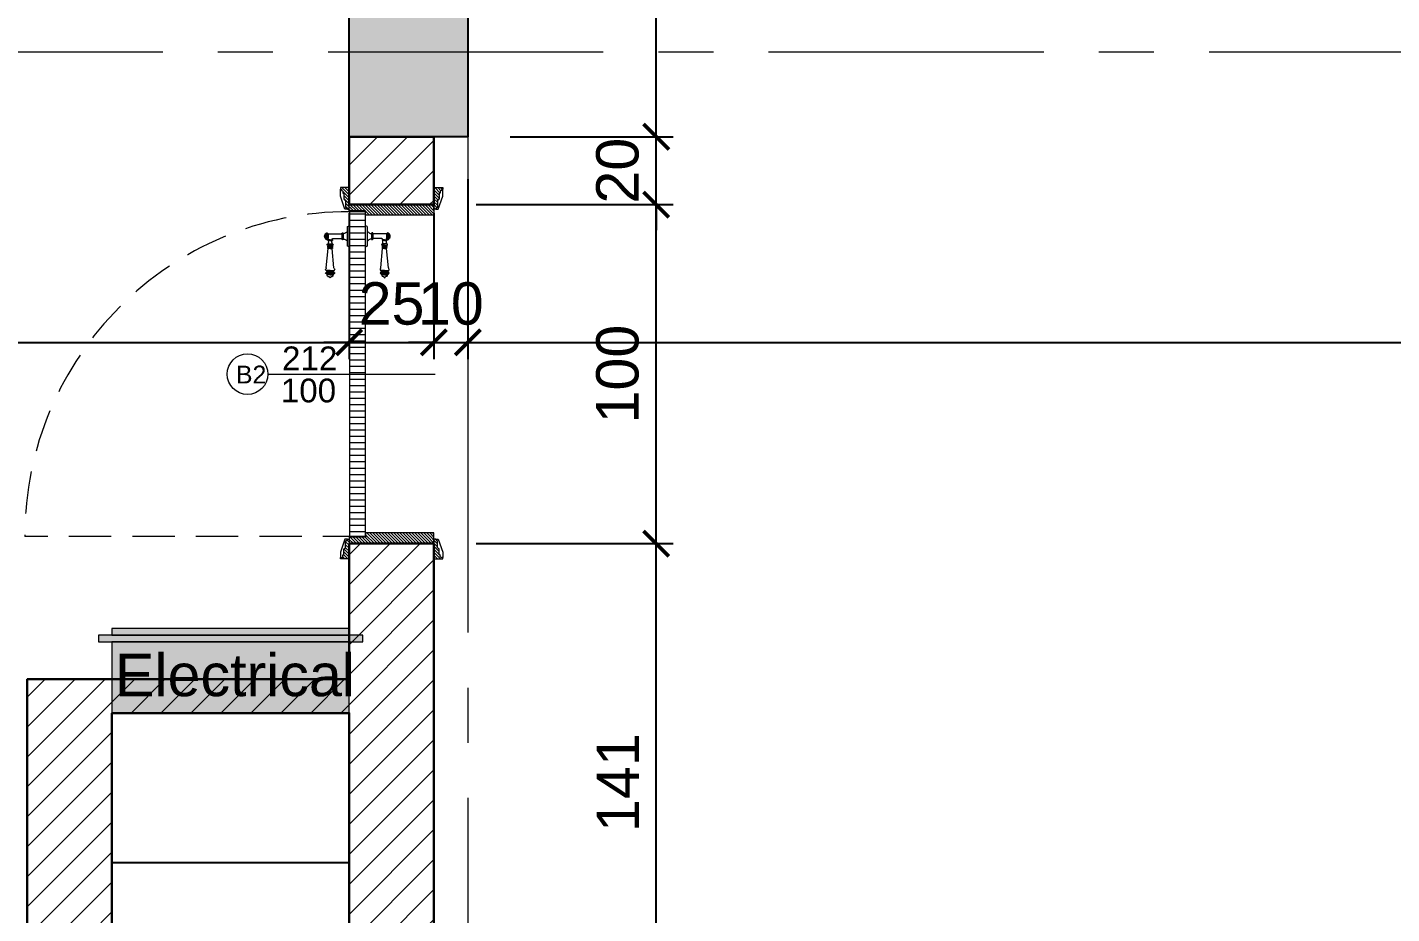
# Model space of a CAD drawing. Header units: centimetres. Extents: x 60496 to 66049, y -55119 to -48212.
# Drawn here: x 62523 to 62925.6, y -51526.5 to -51265.1 of the extents above; entities that cross this region are included whole.
import ezdxf

# ---------------------------------------------------------------- set-up
doc = ezdxf.new("R2010")
doc.units = ezdxf.units.CM
doc.header["$LTSCALE"] = 50
doc.header["$MEASUREMENT"] = 0
for name, pattern in [('AXES', [2, 1.25, -0.25, 0.25, -0.25]), ('CACHE', [0.375, 0.25, -0.125]), ('CONTINU', [0])]:
    doc.linetypes.add(name, pattern=pattern)
doc.layers.get('0').update_dxf_attribs({"color": 8})
for name, color, linetype in [('AXES', 10, 'AXES'), ('BETON COUPE', 3, 'CONTINU'), ('BETON TRAME', 252, 'Continuous'), ('BORD', 5, 'Continuous'), ('COTE 50ème', 1, 'Continuous'), ('TEXTE', 7, 'Continuous')]:
    doc.layers.add(name, color=color, linetype=linetype)
for name, color, linetype, lineweight in [('BETON HACHURE', 253, 'Continuous', 13), ('door', 44, 'Continuous', 5), ('KASETAT_Pen_No__22', 8, 'Continuous', 50), ('MACONNERIE COUPE', 7, 'Continuous', 30), ('MACONNERIE HACHURE', 253, 'Continuous', 13)]:
    doc.layers.add(name, color=color, linetype=linetype, lineweight=lineweight)
doc.layers.add('KASETAT_Pen_No__176', color=7, linetype='Continuous', lineweight=15, true_color=0x93a0c6)
doc.styles.add('GENERATED_STYLE_1', font='arial.ttf')
doc.styles.add('RS_TEXT_1.50', font='arial.ttf', dxfattribs={"height": 12.5})
doc.styles.add('RS_TXT_50', font='arial.ttf', dxfattribs={"height": 12.5})
doc.dimstyles.new('RS_50CM_LINEAIRE', dxfattribs={"dimscale": 5, "dimtxt": 12.5, "dimasz": 1.5, "dimexe": 1, "dimexo": 2.5, "dimgap": 1, "dimtad": 1, "dimdec": 1, "dimrnd": 0.5, "dimdsep": 46, "dimtxsty": 'RS_TXT_50', "dimblk1": 'ARCHTICK', "dimblk2": 'ARCHTICK', "dimsah": 1, "dimcen": 2.5, "dimdle": 1, "dimclrt": 4, "dimadec": 0, "dimazin": 2, "dimtfac": 1, "dimtdec": 1, "dimtix": 1, "dimtmove": 2, "dimatfit": 3, "dimfxl": 1, "dimtolj": 1, "dimtzin": 0, "dimarcsym": 0})

# ---------------------------------------------------------------- blocks, each defined once
blk = doc.blocks.new('A$Ce9568e5d')
at = {"layer": 'AXES', "lineweight": 5, "ltscale": 1.3}
for p, q in [((35, 1580), (35, -1344.97)), ((3195, -410), (-1985, -410))]:
    blk.add_line(p, q, dxfattribs=at)
blk = doc.blocks.new('door900')
at = {"color": 0}
for p, q in [((-9.3, 67.7), (9.3, 67.7)), ((9.3, 65.2), (-9.3, 65.2)), ((-6.8, 71.5), (-6.8, 70.2)), ((-5.5, 71.5), (-6.8, 71.5)), ((-6.8, 70.2), (6.8, 70.2)), ((-6.8, 62.7), (-6.8, 24)), ((-6.8, 62.7), (6.8, 62.7)), ((-5.5, 71.5), (5.5, 71.5)), ((5.5, 71.5), (6.8, 71.5)), ((6.8, 71.5), (6.8, 70.2)), ((8.7, 62.7), (6.8, 62.7)), ((6.8, 49.1), (6.8, 24)), ((8.7, 50.9), (8.7, 50.9)), ((10.5, 56.8), (10.5, 62.5)), ((10.5, 56.8), (10.5, 51.1)), ((12.7, 56.8), (12.7, 62.5)), ((12.7, 56.8), (12.7, 51.1)), ((22.5, 63.8), (22.5, 49.8)), ((26.5, 56.8), (26.5, 63.8)), ((26.5, 63.8), (29.1, 63.8)), ((26.5, 63.8), (29.1, 63.8)), ((26.5, 56.8), (26.5, 49.8)), ((26.5, 49.8), (29.1, 49.8)), ((26.5, 49.8), (29.1, 49.8)), ((29.1, 63.8), (29.1, 62.8)), ((29.1, 62.8), (29.1, 56.8)), ((29.1, 50.8), (29.1, 56.8)), ((29.1, 50.8), (29.1, 49.8)), ((29.1, 49.8), (29.1, 49.8)), ((31.1, 62.8), (31.1, 56.8)), ((31.1, 50.8), (31.1, 56.8)), ((34.1, 56.8), (34.1, 62.8)), ((34.1, 62.8), (34.1, 56.8)), ((34.1, 50.8), (34.1, 56.8)), ((34.1, 56.8), (34.1, 50.8)), ((92.8, 68.1), (36.2, 62.8)), ((36.2, 56.8), (36.2, 62.8)), ((36.2, 56.8), (36.2, 50.8)), ((92.8, 45.5), (36.2, 50.8)), ((101.2, 67.3), (103.2, 68)), ((101.2, 56.8), (101.2, 67.3)), ((101.2, 56.8), (101.2, 46.3)), ((101.2, 46.3), (103.2, 45.7)), ((103.2, 68), (103.2, 67.7)), ((103.2, 56.8), (103.2, 68)), ((103.2, 56.8), (103.2, 46.3)), ((103.2, 45.9), (103.2, 45.7)), ((106.5, 68), (105.5, 67.3)), ((105.5, 56.8), (105.5, 67.3)), ((105.5, 56.8), (105.5, 46.3)), ((106.5, 45.7), (105.5, 46.3)), ((106.5, 56.8), (106.5, 68)), ((106.5, 56.8), (106.5, 45.7)), ((110.7, 68), (111.8, 67.3)), ((110.7, 56.8), (110.7, 68)), ((110.7, 56.8), (110.7, 45.7)), ((110.7, 45.7), (111.8, 46.3)), ((111.8, 56.8), (111.8, 67.3)), ((111.8, 66.2), (113.3, 66.2)), ((111.8, 56.8), (111.8, 46.3)), ((111.8, 47.5), (113.3, 47.5)), ((113.3, 56.8), (113.3, 66.2)), ((113.3, 56.8), (113.3, 47.5)), ((120.5, 56.8), (120.5, 58.6)), ((120.5, 56.8), (120.5, 55)), ((-30, 3), (-30, 0)), ((30, 0), (-30, 0)), ((27, 6), (-27, 6)), ((-8.3, 22.3), (8.3, 22.3)), ((-8.3, 18.3), (8.3, 18.3)), ((30, 3), (30, 0))]:
    blk.add_line(p, q, dxfattribs=at)
for centre, radius, start, end in [((-9.3, 66.5), 1.25, 90, 270), ((-6.8, 67.7), 2.51, 90.115, 179.885), ((-6.8, 65.2), 2.51, 180.115, 269.885), ((0, 64), 9.29, 53.4104, 126.5896), ((6.8, 67.7), 2.51, 0.115, 89.885), ((6.8, 65.2), 2.51, 270.115, 359.885), ((8.7, 49), 1.91, 88.7426, 178.1515), ((8.6, 64.9), 2.15, 272.7029, 297.6142), ((8.6, 48.8), 2.15, 62.3858, 87.2971), ((9.3, 66.5), 1.25, 270, 90), ((10, 62.5), 0.561, 3.7097, 127.9634), ((10, 51.1), 0.561, 232.0366, 356.2903), ((11.6, 62.5), 1.1, 0.0106, 179.9894), ((11.6, 51.1), 1.1, 180.0106, 359.9894), ((16.7, 70.5), 8.83, 243.5466, 311.3694), ((16.7, 43.2), 8.83, 48.6306, 116.4534), ((24.5, 63.7), 2.01, 4.1469, 175.8531), ((24.5, 50), 2.01, 184.1469, 355.8531), ((30.1, 62.8), 1.03, 0, 180.0014), ((30.1, 50.8), 1.03, 179.9972, 0), ((32.6, 62.8), 1.48, 0, 180), ((32.6, 50.8), 1.48, 180, 0), ((35.2, 62.8), 1.03, 0, 180), ((32.6, 62.8), 1.48, 1.563306237032948e-10, 2.08440831604393e-10), ((35.2, 50.8), 1.03, 180, 0), ((93.1, 72.5), 4.4, 266.3976, 315.6468), ((93.1, 41.1), 4.4, 44.3532, 93.6024), ((98.3, 67.4), 2.89, 358.3861, 135.6468), ((98.3, 46.2), 2.89, 224.3532, 1.6139), ((104.3, 67.6), 1.15, 170.914, 348.1019), ((104.3, 46.1), 1.15, 11.8981, 189.086), ((108.6, 68), 2.1, 0, 180), ((108.6, 45.7), 2.1, 180, 0), ((115.5, 62.5), 2.84, 13.4568, 140.4953), ((115.5, 51.2), 2.84, 219.5047, 346.5432), ((127.9, 65.2), 9.88, 191.9991, 221.6757), ((127.9, 48.5), 9.88, 138.3243, 168.0009), ((120.5, 56.8), 1.79, 0, 90), ((120.5, 56.8), 1.79, 270, 0), ((-27, 3), 3, 90, 180), ((-6.8, 6), 6, 130.5908, 180), ((-16.6, 16.6), 8.41, 314.3689, 12.0705), ((-8.3, 20.3), 2, 90, 270), ((-8.5, 24), 1.71, 275.059, 359.7825), ((8.5, 24), 1.71, 180.2175, 264.941), ((16.6, 16.6), 8.41, 167.9295, 225.6311), ((8.3, 20.3), 2, 270, 90), ((6.8, 6), 6, 0, 49.4092), ((27, 3), 3, 0, 90)]:
    blk.add_arc(centre, radius, start, end, dxfattribs=at)
blk = doc.blocks.new('_ArchTick')
at = {"color": 0, "linetype": 'ByBlock', "const_width": 0.15}
blk.add_lwpolyline([(-0.5, -0.5), (0.5, 0.5)], dxfattribs=at)
blk = doc.blocks.new('*D1270')
at = {"layer": 'COTE 50ème', "color": 0, "lineweight": -2, "ltscale": 0.5, "transparency": 16777216}
for p, q in [((62708.55, -51563.36), (62708.55, -51412.36)), ((62655.45, -51417.36), (62713.55, -51417.36)), ((62678.01, -51558.36), (62713.55, -51558.36))]:
    blk.add_line(p, q, dxfattribs=at)
at = {"layer": 'Defpoints', "color": 0, "ltscale": 0.5, "transparency": 16777216}
for p in [(62642.95, -51417.36), (62708.55, -51417.36), (62665.51, -51558.36)]:
    blk.add_point(p, dxfattribs=at)
at = {"layer": 'COTE 50ème', "color": 0, "lineweight": -2, "ltscale": 0.5, "transparency": 16777216, "xscale": 7.5, "yscale": 7.5, "zscale": 7.5}
for p, rotation in [((62708.55, -51417.36), 90), ((62708.55, -51558.36), 270)]:
    blk.add_blockref('_ArchTick', p, dxfattribs=dict(at, rotation=rotation))
at = {"layer": 'COTE 50ème', "color": 4, "ltscale": 0.5, "transparency": 16777216, "insert": (62697.27, -51487.86), "char_height": 12.5, "attachment_point": 5, "rotation": 90, "style": 'RS_TXT_50'}
blk.add_mtext('\\A1;141', dxfattribs=at)
blk = doc.blocks.new('*D1271')
at = {"layer": 'COTE 50ème', "color": 0, "lineweight": -2, "ltscale": 0.5, "transparency": 16777216}
for p, q in [((62708.55, -51422.36), (62708.55, -51312.36)), ((62655.45, -51317.36), (62713.55, -51317.36)), ((62655.45, -51417.36), (62713.55, -51417.36))]:
    blk.add_line(p, q, dxfattribs=at)
at = {"layer": 'Defpoints', "color": 0, "ltscale": 0.5, "transparency": 16777216}
for p in [(62642.95, -51317.36), (62708.55, -51317.36), (62642.95, -51417.36)]:
    blk.add_point(p, dxfattribs=at)
at = {"layer": 'COTE 50ème', "color": 0, "lineweight": -2, "ltscale": 0.5, "transparency": 16777216, "xscale": 7.5, "yscale": 7.5, "zscale": 7.5}
for p, rotation in [((62708.55, -51317.36), 90), ((62708.55, -51417.36), 270)]:
    blk.add_blockref('_ArchTick', p, dxfattribs=dict(at, rotation=rotation))
at = {"layer": 'COTE 50ème', "color": 4, "ltscale": 0.5, "transparency": 16777216, "insert": (62697.17, -51367.36), "char_height": 12.5, "attachment_point": 5, "rotation": 90, "style": 'RS_TXT_50'}
blk.add_mtext('\\A1;100', dxfattribs=at)
blk = doc.blocks.new('*D1272')
at = {"layer": 'COTE 50ème', "color": 0, "lineweight": -2, "ltscale": 0.5, "transparency": 16777216}
for p, q in [((62708.55, -51297.36), (62708.55, -51289.86)), ((62665.45, -51297.36), (62713.55, -51297.36)), ((62708.55, -51317.36), (62708.55, -51297.36)), ((62655.45, -51317.36), (62713.55, -51317.36)), ((62708.55, -51317.36), (62708.55, -51324.86))]:
    blk.add_line(p, q, dxfattribs=at)
at = {"layer": 'Defpoints', "color": 0, "ltscale": 0.5, "transparency": 16777216}
for p in [(62652.95, -51297.36), (62708.55, -51297.36), (62642.95, -51317.36)]:
    blk.add_point(p, dxfattribs=at)
at = {"layer": 'COTE 50ème', "color": 0, "lineweight": -2, "ltscale": 0.5, "transparency": 16777216, "xscale": 7.5, "yscale": 7.5, "zscale": 7.5}
for p, rotation in [((62708.55, -51297.36), 270), ((62708.55, -51317.36), 90)]:
    blk.add_blockref('_ArchTick', p, dxfattribs=dict(at, rotation=rotation))
at = {"layer": 'COTE 50ème', "color": 4, "ltscale": 0.5, "transparency": 16777216, "insert": (62697.17, -51307.36), "char_height": 12.5, "attachment_point": 5, "rotation": 90, "style": 'RS_TXT_50'}
blk.add_mtext('\\A1;20', dxfattribs=at)
blk = doc.blocks.new('*D1273')
at = {"layer": 'COTE 50ème', "color": 0, "lineweight": -2, "ltscale": 0.5, "transparency": 16777216}
for p, q in [((62708.55, -51302.36), (62708.55, -50642.36)), ((62665.45, -50647.36), (62713.55, -50647.36)), ((62665.45, -51297.36), (62713.55, -51297.36))]:
    blk.add_line(p, q, dxfattribs=at)
at = {"layer": 'Defpoints', "color": 0, "ltscale": 0.5, "transparency": 16777216}
for p in [(62652.95, -50647.36), (62708.55, -50647.36), (62652.95, -51297.36)]:
    blk.add_point(p, dxfattribs=at)
at = {"layer": 'COTE 50ème', "color": 0, "lineweight": -2, "ltscale": 0.5, "transparency": 16777216, "xscale": 7.5, "yscale": 7.5, "zscale": 7.5}
for p, rotation in [((62708.55, -50647.36), 90), ((62708.55, -51297.36), 270)]:
    blk.add_blockref('_ArchTick', p, dxfattribs=dict(at, rotation=rotation))
at = {"layer": 'COTE 50ème', "color": 4, "ltscale": 0.5, "transparency": 16777216, "insert": (62697.17, -50972.36), "char_height": 12.5, "attachment_point": 5, "rotation": 90, "style": 'RS_TXT_50'}
blk.add_mtext('\\A1;650', dxfattribs=at)
blk = doc.blocks.new('*D1183')
at = {"layer": 'COTE 50ème', "color": 0, "lineweight": -2, "ltscale": 0.5, "transparency": 16777216}
for p, q in [((62157.95, -51309.86), (62157.95, -51362.99)), ((62617.95, -51319.86), (62617.95, -51362.99)), ((62152.95, -51357.99), (62622.95, -51357.99))]:
    blk.add_line(p, q, dxfattribs=at)
at = {"layer": 'Defpoints', "color": 0, "ltscale": 0.5, "transparency": 16777216}
for p in [(62157.95, -51297.36), (62617.95, -51307.36), (62617.95, -51357.99)]:
    blk.add_point(p, dxfattribs=at)
at = {"layer": 'COTE 50ème', "color": 0, "lineweight": -2, "ltscale": 0.5, "transparency": 16777216, "xscale": 7.5, "yscale": 7.5, "zscale": 7.5, "rotation": 180}
blk.add_blockref('_ArchTick', (62157.95, -51357.99), dxfattribs=at)
at = {"layer": 'COTE 50ème', "color": 0, "lineweight": -2, "ltscale": 0.5, "transparency": 16777216, "xscale": 7.5, "yscale": 7.5, "zscale": 7.5}
blk.add_blockref('_ArchTick', (62617.95, -51357.99), dxfattribs=at)
at = {"layer": 'COTE 50ème', "color": 4, "ltscale": 0.5, "transparency": 16777216, "insert": (62387.95, -51346.61), "char_height": 12.5, "attachment_point": 5, "style": 'RS_TXT_50'}
blk.add_mtext('\\A1;460', dxfattribs=at)
blk = doc.blocks.new('*D1184')
at = {"layer": 'COTE 50ème', "color": 0, "lineweight": -2, "ltscale": 0.5, "transparency": 16777216}
for p, q in [((62617.95, -51319.86), (62617.95, -51362.99)), ((62642.95, -51319.86), (62642.95, -51362.99)), ((62617.95, -51357.99), (62610.45, -51357.99)), ((62617.95, -51357.99), (62642.95, -51357.99)), ((62642.95, -51357.99), (62650.45, -51357.99))]:
    blk.add_line(p, q, dxfattribs=at)
at = {"layer": 'Defpoints', "color": 0, "ltscale": 0.5, "transparency": 16777216}
for p in [(62617.95, -51307.36), (62642.95, -51307.36), (62642.95, -51357.99)]:
    blk.add_point(p, dxfattribs=at)
at = {"layer": 'COTE 50ème', "color": 0, "lineweight": -2, "ltscale": 0.5, "transparency": 16777216, "xscale": 7.5, "yscale": 7.5, "zscale": 7.5}
blk.add_blockref('_ArchTick', (62617.95, -51357.99), dxfattribs=at)
at = {"layer": 'COTE 50ème', "color": 0, "lineweight": -2, "ltscale": 0.5, "transparency": 16777216, "xscale": 7.5, "yscale": 7.5, "zscale": 7.5, "rotation": 180}
blk.add_blockref('_ArchTick', (62642.95, -51357.99), dxfattribs=at)
at = {"layer": 'COTE 50ème', "color": 4, "ltscale": 0.5, "transparency": 16777216, "insert": (62630.45, -51346.61), "char_height": 12.5, "attachment_point": 5, "style": 'RS_TXT_50'}
blk.add_mtext('\\A1;25', dxfattribs=at)
blk = doc.blocks.new('*D1185')
at = {"layer": 'COTE 50ème', "color": 0, "lineweight": -2, "ltscale": 0.5, "transparency": 16777216}
for p, q in [((62652.95, -51309.86), (62652.95, -51362.99)), ((62642.95, -51319.86), (62642.95, -51362.99)), ((62642.95, -51357.99), (62635.45, -51357.99)), ((62642.95, -51357.99), (62652.95, -51357.99)), ((62652.95, -51357.99), (62660.45, -51357.99))]:
    blk.add_line(p, q, dxfattribs=at)
at = {"layer": 'Defpoints', "color": 0, "ltscale": 0.5, "transparency": 16777216}
for p in [(62652.95, -51297.36), (62642.95, -51307.36), (62652.95, -51357.99)]:
    blk.add_point(p, dxfattribs=at)
at = {"layer": 'COTE 50ème', "color": 0, "lineweight": -2, "ltscale": 0.5, "transparency": 16777216, "xscale": 7.5, "yscale": 7.5, "zscale": 7.5}
blk.add_blockref('_ArchTick', (62642.95, -51357.99), dxfattribs=at)
at = {"layer": 'COTE 50ème', "color": 0, "lineweight": -2, "ltscale": 0.5, "transparency": 16777216, "xscale": 7.5, "yscale": 7.5, "zscale": 7.5, "rotation": 180}
blk.add_blockref('_ArchTick', (62652.95, -51357.99), dxfattribs=at)
at = {"layer": 'COTE 50ème', "color": 4, "ltscale": 0.5, "transparency": 16777216, "insert": (62647.95, -51346.61), "char_height": 12.5, "attachment_point": 5, "style": 'RS_TXT_50'}
blk.add_mtext('\\A1;10', dxfattribs=at)
blk = doc.blocks.new('*D1186')
at = {"layer": 'COTE 50ème', "color": 0, "lineweight": -2, "ltscale": 0.5, "transparency": 16777216}
for p, q in [((62652.95, -51309.86), (62652.95, -51362.99)), ((63337.95, -51309.86), (63337.95, -51362.99)), ((62647.95, -51357.99), (63342.95, -51357.99))]:
    blk.add_line(p, q, dxfattribs=at)
at = {"layer": 'Defpoints', "color": 0, "ltscale": 0.5, "transparency": 16777216}
for p in [(62652.95, -51297.36), (63337.95, -51297.36), (63337.95, -51357.99)]:
    blk.add_point(p, dxfattribs=at)
at = {"layer": 'COTE 50ème', "color": 0, "lineweight": -2, "ltscale": 0.5, "transparency": 16777216, "xscale": 7.5, "yscale": 7.5, "zscale": 7.5, "rotation": 180}
blk.add_blockref('_ArchTick', (62652.95, -51357.99), dxfattribs=at)
at = {"layer": 'COTE 50ème', "color": 0, "lineweight": -2, "ltscale": 0.5, "transparency": 16777216, "xscale": 7.5, "yscale": 7.5, "zscale": 7.5}
blk.add_blockref('_ArchTick', (63337.95, -51357.99), dxfattribs=at)
at = {"layer": 'COTE 50ème', "color": 4, "ltscale": 0.5, "transparency": 16777216, "insert": (62995.45, -51346.61), "char_height": 12.5, "attachment_point": 5, "style": 'RS_TXT_50'}
blk.add_mtext('\\A1;685', dxfattribs=at)

msp = doc.modelspace()

# ---------------------------------------------------------------- hatches: boundary and pattern name
at = {"layer": 'BETON HACHURE', "transparency": 33554585}
h = msp.add_hatch(dxfattribs=at)
h.set_pattern_fill('ANSI37', color=256, scale=50, angle=270, style=0)
h.set_pattern_definition([(315, (-1160.4855, 19655.393), (4.4194174, 4.4194174), []), (45, (-1160.4855, 19655.393), (-4.4194174, 4.4194174), [])])
h.paths.add_polyline_path([(62772.95, -51847.22), (62797.95, -51847.22), (62797.95, -52172.22), (62772.95, -52172.22)], flags=0)
h.paths.add_polyline_path([(62772.95, -51847.22), (62797.95, -51847.22), (62797.95, -52172.22), (62772.95, -52172.22)], flags=0)
h.paths.add_polyline_path([(64952.95, -51987.36), (64952.95, -52037.36), (65032.95, -52037.36), (65032.95, -51987.36)], flags=0)
h.paths.add_polyline_path([(64572.95, -51987.36), (64572.95, -52037.36), (64652.95, -52037.36), (64652.95, -51987.36)], flags=0)
edge = h.paths.add_edge_path(flags=0)
edge.add_arc((64612.95, -50672.36), 40, 0, 360)
edge = h.paths.add_edge_path(flags=0)
edge.add_arc((64612.95, -49997.36), 40, 0, 360)
edge = h.paths.add_edge_path(flags=0)
edge.add_arc((64612.95, -51272.36), 40, 0, 360)
h.paths.add_polyline_path([(65692.87, -49527.22), (61269.11, -49527.22), (60879.82, -54263.92), (65445.45, -54713.51), (65692.87, -54713.51)])
edge = h.paths.add_edge_path(flags=0)
edge.add_arc((64612.95, -51272.36), 40, 0, 360)
h.paths.add_polyline_path([(63397.95, -49552.22), (63397.95, -49972.36), (63422.95, -49972.36), (63422.95, -49552.22), (64992.96, -49552.22), (64992.95, -51312.36), (65032.95, -51312.36), (65032.95, -49552.22), (65667.87, -49552.22), (65667.87, -53452.22), (65032.95, -53452.22), (65032.95, -52057.36), (64992.95, -52057.36), (64992.95, -53477.22), (65667.87, -53477.22), (65667.87, -54685.93), (65459.18, -54688.51), (64660.45, -54610.07), (64660.45, -54122.36), (64635.45, -54122.36), (64635.45, -54607.62), (63330.45, -54479.46), (63330.45, -54122.36), (63305.45, -54122.36), (63305.45, -54477.01), (62117.95, -54360.39), (62117.95, -54122.36), (62067.95, -54122.36), (62067.95, -54355.48), (60906.75, -54241.45), (61082.14, -52107.36), (61287.95, -52107.36), (61287.95, -52057.36), (61086.25, -52057.36), (61088.1, -52037.36), (61287.95, -52037.36), (61287.95, -51987.36), (61092.01, -51987.36), (61148.71, -51297.36), (61287.95, -51297.36), (61287.95, -51247.36), (61152.82, -51247.36), (61198.03, -50697.36), (61287.95, -50697.36), (61287.95, -50647.36), (61202.13, -50647.36), (61292.14, -49552.22), (62070.45, -49552.22), (62070.45, -49972.36), (62095.45, -49972.36), (62095.45, -49552.22)], flags=16)
h.paths.add_polyline_path([(64572.95, -51232.36), (64572.95, -51312.36), (64652.95, -51312.36), (64652.95, -51232.36)], flags=0)
at = {"layer": 'BETON TRAME', "transparency": 33554559}
h = msp.add_hatch(color=256, dxfattribs=at)
h.dxf.hatch_style = 1
h.paths.add_polyline_path([(62157.95, -51297.36), (62122.95, -51297.36), (62122.95, -50647.36), (62157.95, -50647.36), (62157.95, -50822.36), (62617.95, -50822.36), (62617.95, -50647.36), (62652.95, -50647.36), (62652.95, -51297.36), (62617.95, -51297.36), (62617.95, -50862.36), (62407.95, -50862.36), (62407.95, -51192.36), (62367.95, -51192.36), (62367.95, -50862.36), (62157.95, -50862.36)])
h.paths.add_polyline_path([(61287.95, -49972.36), (61287.95, -50022.36), (61437.95, -50022.36), (61437.95, -49972.36)])
h.paths.add_polyline_path([(62007.95, -49972.36), (62007.95, -50022.36), (62157.95, -50022.36), (62157.95, -49972.36)])
h.paths.add_polyline_path([(62617.95, -49972.36), (62617.95, -50022.36), (62767.95, -50022.36), (62767.95, -49972.36)])
h.paths.add_polyline_path([(63337.95, -49972.36), (63337.95, -50022.36), (63487.95, -50022.36), (63487.95, -49972.36)])
h.paths.add_polyline_path([(63337.95, -50647.36), (63337.95, -50697.36), (63487.95, -50697.36), (63487.95, -50647.36)])
h.paths.add_polyline_path([(61287.95, -50647.36), (61287.95, -50697.36), (61437.95, -50697.36), (61437.95, -50647.36)])
h.paths.add_polyline_path([(61287.95, -51247.36), (61287.95, -51297.36), (61437.95, -51297.36), (61437.95, -51247.36)])
h.paths.add_polyline_path([(63337.95, -51247.36), (63337.95, -51297.36), (63487.95, -51297.36), (63487.95, -51247.36)])
h.paths.add_polyline_path([(63337.95, -51987.36), (63337.95, -52037.36), (63487.95, -52037.36), (63487.95, -51987.36)])
h.paths.add_polyline_path([(61437.95, -52037.36), (61437.95, -51987.36), (61287.95, -51987.36), (61287.95, -52037.36)])
h.paths.add_polyline_path([(62102.95, -51987.36), (62102.95, -52037.36), (62227.95, -52037.36), (62227.95, -51987.36)])
h.paths.add_polyline_path([(62547.95, -51987.36), (62547.95, -52037.36), (62672.95, -52037.36), (62672.95, -51987.36)])
h.paths.add_polyline_path([(62522.95, -52037.36), (62547.95, -52037.36), (62547.95, -51532.36), (62522.95, -51532.36)])
h.paths.add_polyline_path([(62227.95, -52037.36), (62252.95, -52037.36), (62252.95, -51532.36), (62227.95, -51532.36)])
at = {"layer": 'door'}
h = msp.add_hatch(dxfattribs=at)
h.set_pattern_fill('ANSI31', color=256, scale=5, angle=1170)
h.set_pattern_definition([(135, (-52189.6641, -283954.39933), (-0.4419417382, -0.4419417382), [])])
h.paths.add_polyline_path([(62642.95, -51317.36), (62642.95, -51320.51), (62622.77, -51320.51), (62622.77, -51319.25), (62617.95, -51319.25), (62617.95, -51317.36)])
edge = h.paths.add_edge_path()
edge.add_line((62644.84, -51313.61), (62644.84, -51314.03))
edge.add_line((62644.84, -51314.03), (62644.53, -51314.03))
edge.add_line((62644.53, -51314.03), (62644.53, -51315.79))
edge.add_line((62644.53, -51315.79), (62644.32, -51315.79))
edge.add_arc((62644, -51315.79), 0.314, -90, 0, ccw=False)
edge.add_line((62644, -51316.11), (62644, -51318.2))
edge.add_line((62644, -51318.2), (62643.79, -51318.2))
edge.add_arc((62643.48, -51318.2), 0.314, -90, 0, ccw=False)
edge.add_line((62643.48, -51318.51), (62643.48, -51318.72))
edge.add_line((62643.48, -51318.72), (62642.95, -51318.72))
edge.add_line((62642.95, -51318.72), (62642.95, -51312.36))
edge.add_line((62642.95, -51312.36), (62645.57, -51312.36))
edge.add_line((62645.57, -51312.36), (62645.57, -51312.77))
edge.add_line((62645.57, -51312.77), (62645.26, -51312.77))
edge.add_line((62645.26, -51312.77), (62645.26, -51313.19))
edge.add_arc((62645.26, -51313.61), 0.419, 90, 180)
edge = h.paths.add_edge_path()
edge.add_line((62616.07, -51313.61), (62616.07, -51314.03))
edge.add_line((62616.07, -51314.03), (62616.38, -51314.03))
edge.add_line((62616.38, -51314.03), (62616.38, -51315.79))
edge.add_line((62616.38, -51315.79), (62616.59, -51315.79))
edge.add_arc((62616.91, -51315.79), 0.314, 180, 270)
edge.add_line((62616.91, -51316.11), (62616.91, -51318.2))
edge.add_line((62616.91, -51318.2), (62617.12, -51318.2))
edge.add_arc((62617.43, -51318.2), 0.314, 180, 270)
edge.add_line((62617.43, -51318.51), (62617.43, -51318.72))
edge.add_line((62617.43, -51318.72), (62617.95, -51318.72))
edge.add_line((62617.95, -51318.72), (62617.95, -51312.36))
edge.add_line((62617.95, -51312.36), (62615.34, -51312.36))
edge.add_line((62615.34, -51312.36), (62615.34, -51312.77))
edge.add_line((62615.34, -51312.77), (62615.65, -51312.77))
edge.add_line((62615.65, -51312.77), (62615.65, -51313.19))
edge.add_arc((62615.65, -51313.61), 0.419, 0, 90, ccw=False)
h = msp.add_hatch(dxfattribs=at)
h.set_pattern_fill('ANSI31', color=256, scale=15, angle=675)
h.set_pattern_definition([(360, (-96237.0965, -90445.6843), (2e-15, 1.875), [])])
h.paths.add_polyline_path([(62622.72, -51415.27), (62622.72, -51319.46), (62618.01, -51319.46), (62618.01, -51415.27)])
h = msp.add_hatch(dxfattribs=at)
h.set_pattern_fill('ANSI31', color=256, scale=5, angle=1170)
h.set_pattern_definition([(135, (-52189.6641, -283946.39934), (-0.4419417382, -0.4419417382), [])])
edge = h.paths.add_edge_path()
edge.add_line((62644.84, -51421.11), (62644.84, -51420.7))
edge.add_line((62644.84, -51420.7), (62644.53, -51420.7))
edge.add_line((62644.53, -51420.7), (62644.53, -51418.93))
edge.add_line((62644.53, -51418.93), (62644.32, -51418.93))
edge.add_arc((62644, -51418.93), 0.314, 0, 90)
edge.add_line((62644, -51418.62), (62644, -51416.52))
edge.add_line((62644, -51416.52), (62643.79, -51416.52))
edge.add_arc((62643.48, -51416.52), 0.314, 360, 450)
edge.add_line((62643.48, -51416.21), (62643.48, -51416))
edge.add_line((62643.48, -51416), (62642.95, -51416))
edge.add_line((62642.95, -51416), (62642.95, -51421.86))
edge.add_line((62642.95, -51421.86), (62645.57, -51421.86))
edge.add_line((62645.57, -51421.86), (62645.57, -51421.45))
edge.add_line((62645.57, -51421.45), (62645.26, -51421.45))
edge.add_line((62645.26, -51421.45), (62645.26, -51421.53))
edge.add_arc((62645.26, -51421.11), 0.419, 180, 270, ccw=False)
h.paths.add_polyline_path([(62642.95, -51417.36), (62642.95, -51414.22), (62622.77, -51414.22), (62622.77, -51415.48), (62617.95, -51415.48), (62617.95, -51417.36)])
edge = h.paths.add_edge_path()
edge.add_line((62616.07, -51421.11), (62616.07, -51420.7))
edge.add_line((62616.07, -51420.7), (62616.38, -51420.7))
edge.add_line((62616.38, -51420.7), (62616.38, -51418.93))
edge.add_line((62616.38, -51418.93), (62616.59, -51418.93))
edge.add_arc((62616.91, -51418.93), 0.314, 90, 180, ccw=False)
edge.add_line((62616.91, -51418.62), (62616.91, -51416.52))
edge.add_line((62616.91, -51416.52), (62617.12, -51416.52))
edge.add_arc((62617.43, -51416.52), 0.314, 90, 180, ccw=False)
edge.add_line((62617.43, -51416.21), (62617.43, -51416))
edge.add_line((62617.43, -51416), (62617.95, -51416))
edge.add_line((62617.95, -51416), (62617.95, -51421.86))
edge.add_line((62617.95, -51421.86), (62615.34, -51421.86))
edge.add_line((62615.34, -51421.86), (62615.34, -51421.45))
edge.add_line((62615.34, -51421.45), (62615.65, -51421.45))
edge.add_line((62615.65, -51421.45), (62615.65, -51421.53))
edge.add_arc((62615.65, -51421.11), 0.419, 270, 360)
at = {"layer": 'KASETAT_Pen_No__176', "linetype": 'Continuous', "lineweight": 0, "true_color": 0x2776bb}
msp.add_hatch(color=152, dxfattribs=at).paths.add_polyline_path([(62617.95, -51442.36), (62547.95, -51442.36), (62547.95, -51444.36), (62543.95, -51444.36), (62543.95, -51446.36), (62547.95, -51446.36), (62547.95, -51467.36), (62617.95, -51467.36), (62617.95, -51446.36), (62621.95, -51446.36), (62621.95, -51444.36), (62617.95, -51444.36)])
at = {"layer": 'MACONNERIE HACHURE'}
h = msp.add_hatch(dxfattribs=at)
h.set_pattern_fill('ANSI31', color=256, scale=50, style=0)
h.set_pattern_definition([(45, (0, 9369.2044), (-4.4194174, 4.4194174), [])])
h.paths.add_polyline_path([(61287.95, -54067.36), (61312.95, -54067.36), (61312.95, -54083.38), (61287.95, -54083.63)])
h.paths.add_polyline_path([(62267.95, -50672.36), (62617.95, -50672.36), (62617.95, -50647.36), (62267.95, -50647.36)])
h.paths.add_polyline_path([(62167.95, -50672.36), (62157.95, -50672.36), (62157.95, -50647.36), (62167.95, -50647.36)])
h.paths.add_polyline_path([(63492.95, -53447.36), (63852.95, -53447.36), (63852.95, -53422.36), (63492.95, -53422.36)])
h.paths.add_polyline_path([(63402.95, -53447.36), (63392.95, -53447.36), (63392.95, -53422.36), (63402.95, -53422.36)])
h.paths.add_polyline_path([(62252.95, -52037.36), (62522.95, -52037.36), (62522.95, -52012.36), (62252.95, -52012.36)])
h.paths.add_polyline_path([(63487.95, -52082.36), (63757.95, -52082.36), (63757.95, -52057.36), (63487.95, -52057.36)])
h.paths.add_polyline_path([(61175.41, -53887.22), (60935.87, -53887.22), (60937.92, -53862.22), (61175.41, -53862.22)])
h.paths.add_polyline_path([(61287.95, -54017.36), (61287.95, -53887.22), (61265.41, -53887.22), (61265.41, -53862.22), (61312.95, -53862.22), (61312.95, -54017.36)])
h.paths.add_polyline_path([(61287.95, -54173.63), (61312.95, -54173.63), (61312.95, -54281.34), (61287.95, -54278.88)])
h.paths.add_polyline_path([(60919.84, -54067.36), (60921.89, -54042.36), (61287.95, -54042.36), (61287.95, -54067.36)])
h.paths.add_polyline_path([(65012.95, -52057.36), (65032.95, -52057.36), (65032.95, -52037.36), (65012.95, -52037.36)])
h.paths.add_polyline_path([(63467.95, -52057.36), (63487.95, -52057.36), (63487.95, -52037.36), (63467.95, -52037.36)])
h.paths.add_polyline_path([(62652.95, -52057.36), (62672.95, -52057.36), (62672.95, -52037.36), (62652.95, -52037.36)])
h.paths.add_polyline_path([(62122.95, -52087.36), (62142.95, -52087.36), (62142.95, -52037.36), (62122.95, -52037.36)])
h.paths.add_polyline_path([(63085.45, -51987.36), (63085.45, -52097.36), (63105.45, -52097.36), (63105.45, -52007.36), (63337.95, -52007.36), (63337.95, -51987.36)])
h.paths.add_polyline_path([(63085.45, -52297.36), (63105.45, -52297.36), (63105.45, -52217.36), (63462.95, -52217.36), (63462.95, -52197.36), (63105.45, -52197.36), (63105.45, -52187.36), (63085.45, -52187.36)])
h.paths.add_polyline_path([(63085.45, -52497.36), (63105.45, -52497.36), (63105.45, -52417.36), (63462.95, -52417.36), (63462.95, -52397.36), (63105.45, -52397.36), (63105.45, -52387.36), (63085.45, -52387.36)])
h.paths.add_polyline_path([(62925.45, -52797.36), (62925.45, -52787.36), (62905.45, -52787.36), (62905.45, -52797.36), (62672.95, -52797.36), (62672.95, -52817.36), (63357.95, -52817.36), (63357.95, -52797.36), (63105.45, -52797.36), (63105.45, -52787.36), (63085.45, -52787.36), (63085.45, -52797.36)])
h.paths.add_polyline_path([(62925.45, -52697.36), (62925.45, -52587.36), (62905.45, -52587.36), (62905.45, -52597.36), (62542.95, -52597.36), (62542.95, -52617.36), (62905.45, -52617.36), (62905.45, -52697.36)])
h.paths.add_polyline_path([(62925.45, -52497.36), (62925.45, -52387.36), (62905.45, -52387.36), (62905.45, -52397.36), (62542.95, -52397.36), (62542.95, -52417.36), (62905.45, -52417.36), (62905.45, -52497.36)])
h.paths.add_polyline_path([(62925.45, -52187.36), (62905.45, -52187.36), (62905.45, -52197.36), (62542.95, -52197.36), (62542.95, -52217.36), (62905.45, -52217.36), (62905.45, -52297.36), (62925.45, -52297.36)])
h.paths.add_polyline_path([(62925.45, -51977.36), (62905.45, -51977.36), (62905.45, -51987.36), (62672.95, -51987.36), (62672.95, -52007.36), (62905.45, -52007.36), (62905.45, -52097.36), (62925.45, -52097.36)])
h.paths.add_polyline_path([(62905.45, -51887.36), (62925.45, -51887.36), (62925.45, -51777.36), (62905.45, -51777.36), (62905.45, -51787.36), (62547.95, -51787.36), (62547.95, -51807.36), (62905.45, -51807.36)])
h.paths.add_polyline_path([(63852.95, -52777.36), (63877.95, -52777.36), (63877.95, -52797.36), (63852.95, -52797.36)])
h.paths.add_polyline_path([(62617.95, -51317.36), (62642.95, -51317.36), (62642.95, -51297.36), (62617.95, -51297.36)])
h.paths.add_polyline_path([(63852.95, -52677.36), (63852.95, -52637.36), (63757.95, -52637.36), (63757.95, -52562.36), (63782.95, -52562.36), (63782.95, -52627.36), (63852.95, -52627.36), (63852.95, -52541.36), (63782.95, -52541.36), (63782.95, -52516.36), (63877.95, -52516.36), (63877.95, -52677.36)])
h.paths.add_polyline_path([(62617.95, -51417.36), (62617.95, -51457.36), (62522.95, -51457.36), (62522.95, -51532.36), (62547.95, -51532.36), (62547.95, -51467.36), (62617.95, -51467.36), (62617.95, -51553.36), (62547.95, -51553.36), (62547.95, -51578.36), (62905.45, -51578.36), (62905.45, -51687.36), (62925.45, -51687.36), (62925.45, -51558.36), (62642.95, -51558.36), (62642.95, -51417.36)])
h.paths.add_polyline_path([(64672.95, -51934.86), (64652.95, -51934.86), (64652.95, -52037.36), (64952.95, -52037.36), (64952.95, -52017.36), (64672.95, -52017.36)])
h.paths.add_polyline_path([(64672.95, -51334.86), (64652.95, -51334.86), (64652.95, -51232.36), (64992.95, -51232.37), (64992.95, -51252.36), (64672.95, -51252.36)])
h.paths.add_polyline_path([(62522.95, -53323.39), (62542.95, -53323.39), (62542.95, -52847.36), (62522.95, -52847.36)])
h.paths.add_polyline_path([(62097.95, -53222.36), (62117.95, -53222.36), (62117.95, -52927.36), (62097.95, -52927.36)])
h.paths.add_polyline_path([(62201.29, -51192.36), (62157.95, -51192.36), (62157.95, -51152.36), (62201.29, -51152.36)])
h.paths.add_polyline_path([(62367.95, -51192.36), (62327.95, -51192.36), (62327.95, -51152.36), (62367.95, -51152.36)])
h.paths.add_polyline_path([(62574.62, -51192.36), (62617.95, -51192.36), (62617.95, -51152.36), (62574.62, -51152.36)])
h.paths.add_polyline_path([(62407.95, -51192.36), (62447.95, -51192.36), (62447.95, -51152.36), (62407.95, -51152.36)])
h.paths.add_polyline_path([(63809.62, -52902.36), (63852.95, -52902.36), (63852.95, -52942.36), (63809.62, -52942.36)])
h.paths.add_polyline_path([(63642.95, -52902.36), (63682.95, -52902.36), (63682.95, -52942.36), (63642.95, -52942.36)])
h.paths.add_polyline_path([(63436.29, -52902.36), (63392.95, -52902.36), (63392.95, -52942.36), (63436.29, -52942.36)])
h.paths.add_polyline_path([(63602.95, -52902.36), (63562.95, -52902.36), (63562.95, -52942.36), (63602.95, -52942.36)])
h.paths.add_polyline_path([(62356.29, -52412.36), (62332.95, -52412.36), (62332.95, -52392.36), (62356.29, -52392.36)])
h.paths.add_polyline_path([(62522.95, -52412.36), (62482.95, -52412.36), (62482.95, -52392.36), (62522.95, -52392.36)])
h.paths.add_polyline_path([(62141.29, -52412.36), (62117.95, -52412.36), (62117.95, -52392.36), (62141.29, -52392.36)])
h.paths.add_polyline_path([(62307.95, -52412.36), (62267.95, -52412.36), (62267.95, -52392.36), (62307.95, -52392.36)])
h.paths.add_polyline_path([(62097.95, -52518.36), (62117.95, -52518.36), (62117.95, -52412.36), (62097.95, -52412.36)])
h.paths.add_polyline_path([(62097.95, -52797.36), (62117.95, -52797.36), (62117.95, -52737.36), (62097.95, -52737.36)])
h.paths.add_polyline_path([(62522.95, -52797.36), (62542.95, -52797.36), (62542.95, -52412.36), (62522.95, -52412.36)])
h.paths.add_polyline_path([(63392.95, -52797.36), (63392.95, -52637.36), (63487.95, -52637.36), (63487.95, -52562.36), (63462.95, -52562.36), (63462.95, -52627.36), (63392.95, -52627.36), (63392.95, -52541.36), (63462.95, -52541.36), (63462.95, -52516.36), (63367.95, -52516.36), (63367.95, -52597.36), (63105.45, -52597.36), (63105.45, -52587.36), (63085.45, -52587.36), (63085.45, -52697.36), (63105.45, -52697.36), (63105.45, -52617.36), (63367.95, -52617.36), (63367.95, -52797.36)])
h.paths.add_polyline_path([(62157.95, -51297.36), (62157.95, -51457.36), (62252.95, -51457.36), (62252.95, -51532.36), (62227.95, -51532.36), (62227.95, -51467.36), (62157.95, -51467.36), (62157.95, -51553.36), (62227.95, -51553.36), (62227.95, -51578.36), (62132.95, -51578.36), (62132.95, -51297.36)])

# ---------------------------------------------------------------- linework, layer by layer
at = {"layer": 'BETON COUPE'}
msp.add_lwpolyline([(62157.95, -51297.36), (62122.95, -51297.36), (62122.95, -50647.36), (62157.95, -50647.36), (62157.95, -50822.36), (62617.95, -50822.36), (62617.95, -50647.36), (62652.95, -50647.36), (62652.95, -51297.36), (62617.95, -51297.36), (62617.95, -50862.36), (62407.95, -50862.36), (62407.95, -51192.36), (62367.95, -51192.36), (62367.95, -50862.36), (62157.95, -50862.36)], close=True, dxfattribs=at)
at = {"layer": 'BORD'}
msp.add_lwpolyline([(62617.95, -51467.36), (62547.95, -51467.36), (62547.95, -51511.37), (62617.95, -51511.37)], close=True, dxfattribs=at)
at = {"layer": 'door'}
msp.add_line((62593.96, -51367.36), (62643.28, -51367.36), dxfattribs=at)
at = {"layer": 'door', "linetype": 'CACHE'}
msp.add_line((62622.72, -51415.27), (62522.2, -51415.27), dxfattribs=at)
at = {"layer": 'door'}
for points in [[(62616.07, -51313.61), (62616.07, -51314.03), (62616.38, -51314.03), (62616.38, -51315.79), (62616.59, -51315.79, 0.414214), (62616.91, -51316.11), (62616.91, -51318.2), (62617.12, -51318.2, 0.414214), (62617.43, -51318.51), (62617.43, -51318.72), (62617.95, -51318.72), (62617.95, -51312.36), (62615.34, -51312.36), (62615.34, -51312.77), (62615.65, -51312.77), (62615.65, -51313.19, -0.414214), (62616.07, -51313.61)], [(62644.84, -51313.61), (62644.84, -51314.03), (62644.53, -51314.03), (62644.53, -51315.79), (62644.32, -51315.79, -0.414214), (62644, -51316.11), (62644, -51318.2), (62643.79, -51318.2, -0.414214), (62643.48, -51318.51), (62643.48, -51318.72), (62642.95, -51318.72), (62642.95, -51312.36), (62645.57, -51312.36), (62645.57, -51312.77), (62645.26, -51312.77), (62645.26, -51313.19, 0.414214), (62644.84, -51313.61)], [(62616.07, -51421.11), (62616.07, -51420.7), (62616.38, -51420.7), (62616.38, -51418.93), (62616.59, -51418.93, -0.414214), (62616.91, -51418.62), (62616.91, -51416.52), (62617.12, -51416.52, -0.414214), (62617.43, -51416.21), (62617.43, -51416), (62617.95, -51416), (62617.95, -51421.86), (62615.34, -51421.86), (62615.34, -51421.45), (62615.65, -51421.45), (62615.65, -51421.53, 0.414214), (62616.07, -51421.11)], [(62644.84, -51421.11), (62644.84, -51420.7), (62644.53, -51420.7), (62644.53, -51418.93), (62644.32, -51418.93, 0.414214), (62644, -51418.62), (62644, -51416.52), (62643.79, -51416.52, 0.414214), (62643.48, -51416.21), (62643.48, -51416), (62642.95, -51416), (62642.95, -51421.86), (62645.57, -51421.86), (62645.57, -51421.45), (62645.26, -51421.45), (62645.26, -51421.53, -0.414214), (62644.84, -51421.11)]]:
    msp.add_lwpolyline(points, format="xyb", dxfattribs=at)
for points in [[(62617.43, -51318.72), (62616.7, -51318.72), (62615.34, -51314.87), (62615.34, -51312.77)], [(62643.48, -51318.72), (62644.21, -51318.72), (62645.57, -51314.87), (62645.57, -51312.77)], [(62642.95, -51317.36), (62642.95, -51320.51), (62622.77, -51320.51), (62622.77, -51319.25), (62617.95, -51319.25), (62617.95, -51317.36), (62642.95, -51317.36)], [(62622.72, -51415.27), (62622.72, -51319.46), (62618.01, -51319.46), (62618.01, -51415.27), (62622.72, -51415.27)], [(62642.95, -51417.36), (62642.95, -51414.22), (62622.77, -51414.22), (62622.77, -51415.48), (62617.95, -51415.48), (62617.95, -51417.36), (62642.95, -51417.36)], [(62617.43, -51416), (62616.7, -51416), (62615.34, -51419.86), (62615.34, -51421.45)], [(62643.48, -51416), (62644.21, -51416), (62645.57, -51419.86), (62645.57, -51421.45)]]:
    msp.add_lwpolyline(points, dxfattribs=at)
msp.add_circle((62587.96, -51367.36), 6, dxfattribs=at)
at = {"layer": 'door', "linetype": 'CACHE'}
msp.add_arc((62618.01, -51415.27), 95.81, 90, 180, dxfattribs=at)
at = {"layer": 'KASETAT_Pen_No__22', "color": 32, "linetype": 'Continuous', "lineweight": 0, "true_color": 0xcd6928}
for p, q in [((62617.95, -51442.36), (62547.95, -51442.36)), ((62547.95, -51442.36), (62547.95, -51444.36)), ((62617.95, -51444.36), (62617.95, -51442.36)), ((62621.95, -51444.36), (62543.95, -51444.36)), ((62543.95, -51444.36), (62543.95, -51446.36)), ((62543.95, -51446.36), (62621.95, -51446.36)), ((62547.95, -51444.36), (62617.95, -51444.36)), ((62617.95, -51446.36), (62547.95, -51446.36)), ((62547.95, -51446.36), (62547.95, -51467.36)), ((62617.95, -51467.36), (62617.95, -51446.36)), ((62621.95, -51446.36), (62621.95, -51444.36)), ((62547.95, -51467.36), (62617.95, -51467.36))]:
    msp.add_line(p, q, dxfattribs=at)
at = {"layer": 'MACONNERIE COUPE'}
for points in [[(62617.95, -51317.36), (62642.95, -51317.36), (62642.95, -51297.36), (62617.95, -51297.36)], [(62617.95, -51417.36), (62617.95, -51457.36), (62522.95, -51457.36), (62522.95, -51532.36), (62547.95, -51532.36), (62547.95, -51467.36), (62617.95, -51467.36), (62617.95, -51553.36), (62547.95, -51553.36), (62547.95, -51578.36), (62905.45, -51578.36), (62905.45, -51687.36), (62925.45, -51687.36), (62925.45, -51558.36), (62642.95, -51558.36), (62642.95, -51417.36)]]:
    msp.add_lwpolyline(points, close=True, dxfattribs=at)

# ---------------------------------------------------------------- block references
at = {"layer": 'door', "yscale": 0.1, "zscale": 0.1}
for p, xscale, rotation in [((62618.01, -51326.7), -0.1, 90), ((62622.72, -51326.7), 0.1, 270)]:
    msp.add_blockref('door900', p, dxfattribs=dict(at, xscale=xscale, rotation=rotation))
at = {"layer": 'MACONNERIE COUPE', "lineweight": 5, "ltscale": 0.5}
msp.add_blockref('A$Ce9568e5d', (62617.95, -50862.36), dxfattribs=at)

# ---------------------------------------------------------------- texts
at = {"layer": 'door', "style": 'GENERATED_STYLE_1'}
for s, insert, char_height, attachment_point in [('\\A1;\\pt0;212', (62598.14, -51366.21), 7, 7), ('\\A1;\\pt0;B2', (62584.53, -51364.86), 5.25, 1), ('\\A1;\\pt0;100', (62597.78, -51375.79), 7, 7)]:
    msp.add_mtext(s, dxfattribs=dict(at, insert=insert, char_height=char_height, attachment_point=attachment_point))
at = {"layer": 'TEXTE', "insert": (62548.83, -51456.2), "char_height": 12.5, "width": 4.547473508864641e-13, "attachment_point": 4, "style": 'RS_TEXT_1.50'}
msp.add_mtext('Electrical', dxfattribs=at)

# ---------------------------------------------------------------- dimensions: what is measured, and where the dimension line sits
at = {"layer": 'COTE 50ème', "ltscale": 0.5}
for base, p1, p2, picture, middle in [((62708.55, -50647.36), (62652.95, -51297.36), (62652.95, -50647.36), '*D1273', (62697.17, -50972.36)), ((62708.55, -51297.36), (62642.95, -51317.36), (62652.95, -51297.36), '*D1272', (62697.17, -51307.36)), ((62708.55, -51317.36), (62642.95, -51417.36), (62642.95, -51317.36), '*D1271', (62697.17, -51367.36)), ((62708.55, -51417.36), (62665.51, -51558.36), (62642.95, -51417.36), '*D1270', (62697.27, -51487.86))]:
    dim = msp.add_linear_dim(base=base, p1=p1, p2=p2, angle=90, dimstyle='RS_50CM_LINEAIRE', dxfattribs=at)
    dim.commit()
    dim.dimension.update_dxf_attribs({"geometry": picture, "text_midpoint": middle})
for base, p1, p2, picture, middle in [((62617.95, -51357.99), (62157.95, -51297.36), (62617.95, -51307.36), '*D1183', (62387.95, -51346.61)), ((62652.95, -51357.99), (62642.95, -51307.36), (62652.95, -51297.36), '*D1185', (62647.95, -51346.61)), ((63337.95, -51357.99), (62652.95, -51297.36), (63337.95, -51297.36), '*D1186', (62995.45, -51346.61)), ((62642.95, -51357.99), (62617.95, -51307.36), (62642.95, -51307.36), '*D1184', (62630.45, -51346.61))]:
    dim = msp.add_linear_dim(base=base, p1=p1, p2=p2, dimstyle='RS_50CM_LINEAIRE', dxfattribs=at)
    dim.commit()
    dim.dimension.update_dxf_attribs({"geometry": picture, "text_midpoint": middle})

doc.saveas('drawing.dxf')
